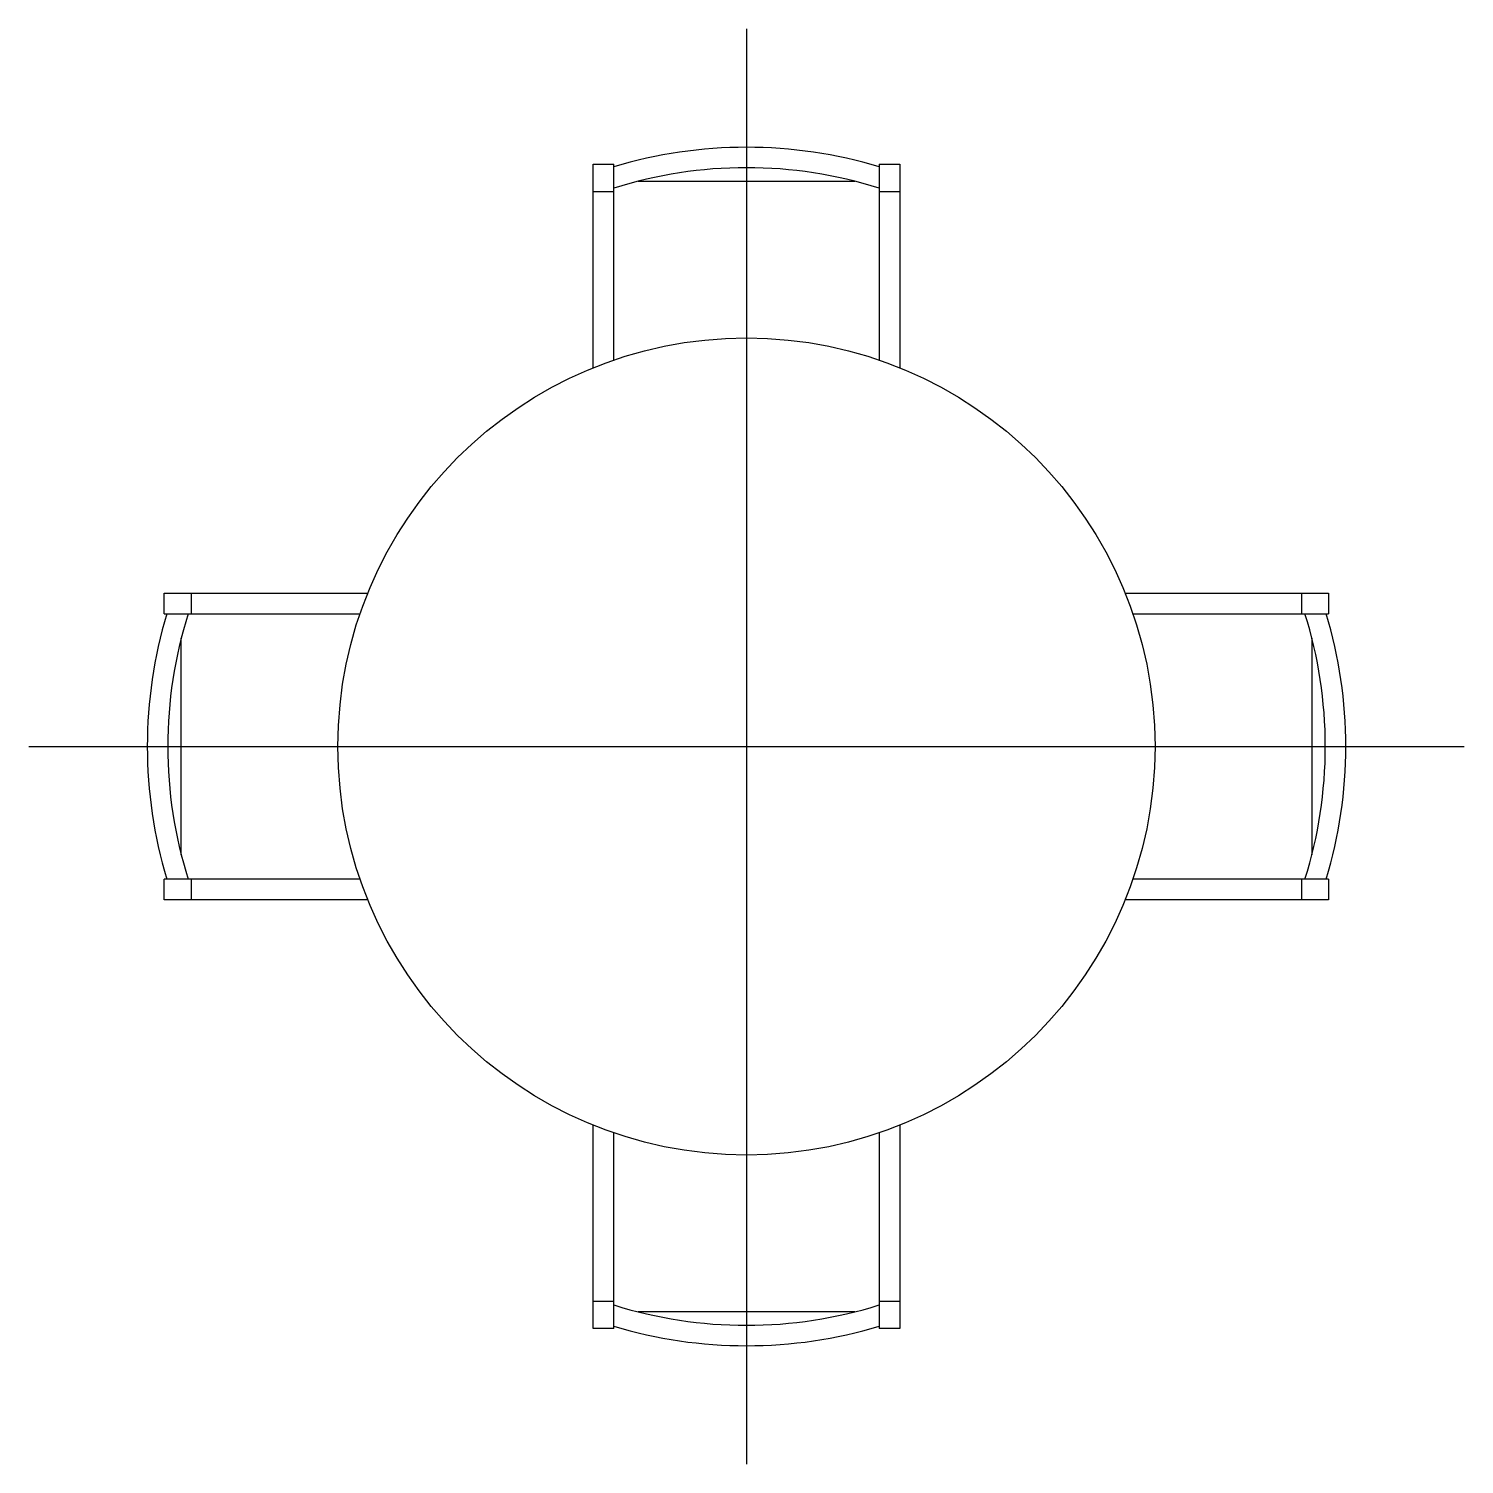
# Model space of a CAD drawing. Extents: x 1336 to 3444, y 2315 to 4424.
import ezdxf

# ---------------------------------------------------------------- set-up
doc = ezdxf.new("R2010")
doc.units = 0
doc.layers.get('0').update_dxf_attribs({"linetype": 'CONTINUOUS'})

msp = doc.modelspace()

# ---------------------------------------------------------------- linework, layer by layer
at = {"color": 0}
for p, q in [((2389.7, 4423.7), (2389.7, 2315.4)), ((2164.7, 3925.8), (2164.7, 4224.6)), ((2164.7, 4224.6), (2194.7, 4224.6)), ((2194.7, 3937), (2194.7, 4224.6)), ((2584.7, 4224.6), (2584.7, 3937)), ((2584.7, 4224.6), (2614.7, 4224.6)), ((2614.7, 4224.6), (2614.7, 3925.8)), ((2230.5, 4199.7), (2548.9, 4199.7)), ((2164.7, 4184.6), (2194.7, 4184.6)), ((2584.7, 4184.6), (2614.7, 4184.6)), ((1534.7, 3564.6), (1534.7, 3594.6)), ((1534.7, 3594.6), (1833.5, 3594.6)), ((1574.7, 3564.6), (1574.7, 3594.6)), ((2945.9, 3594.6), (3244.7, 3594.6)), ((3204.7, 3594.6), (3204.7, 3564.6)), ((3244.7, 3594.6), (3244.7, 3564.6)), ((1534.7, 3564.6), (1822.3, 3564.6)), ((2957.1, 3564.6), (3244.7, 3564.6)), ((1559.6, 3210.3), (1559.6, 3528.8)), ((3219.9, 3528.8), (3219.9, 3210.3)), ((1335.5, 3369.6), (3443.9, 3369.6)), ((1534.7, 3144.6), (1534.7, 3174.6)), ((1822.3, 3174.6), (1534.7, 3174.6)), ((1574.7, 3144.6), (1574.7, 3174.6)), ((3244.7, 3174.6), (2957.1, 3174.6)), ((3204.7, 3174.6), (3204.7, 3144.6)), ((3244.7, 3174.6), (3244.7, 3144.6)), ((1833.5, 3144.6), (1534.7, 3144.6)), ((3244.7, 3144.6), (2945.9, 3144.6)), ((2164.7, 2514.6), (2164.7, 2813.4)), ((2614.7, 2813.4), (2614.7, 2514.6)), ((2194.7, 2514.6), (2194.7, 2802.1)), ((2584.7, 2802.1), (2584.7, 2514.6)), ((2194.7, 2554.6), (2164.7, 2554.6)), ((2614.7, 2554.6), (2584.7, 2554.6)), ((2548.9, 2539.4), (2230.5, 2539.4)), ((2194.7, 2514.6), (2164.7, 2514.6)), ((2614.7, 2514.6), (2584.7, 2514.6))]:
    msp.add_line(p, q, dxfattribs=at)
msp.add_circle((2389.7, 3369.6), 600, dxfattribs=at)
for centre, radius, start, end in [((2389.7, 3570.8), 678.8, 73.304, 106.696), ((2389.7, 3570.8), 648.8, 72.5077, 107.4923), ((2188.5, 3369.6), 678.8, 163.304, 196.696), ((2188.5, 3369.6), 648.8, 162.5077, 197.4923), ((2591, 3369.6), 648.8, 342.5077, 17.4923), ((2591, 3369.6), 678.8, 343.304, 16.696), ((2389.7, 3168.3), 648.8, 252.5077, 287.4923), ((2389.7, 3168.3), 678.8, 253.304, 286.696)]:
    msp.add_arc(centre, radius, start, end, dxfattribs=at)

doc.saveas('drawing.dxf')
